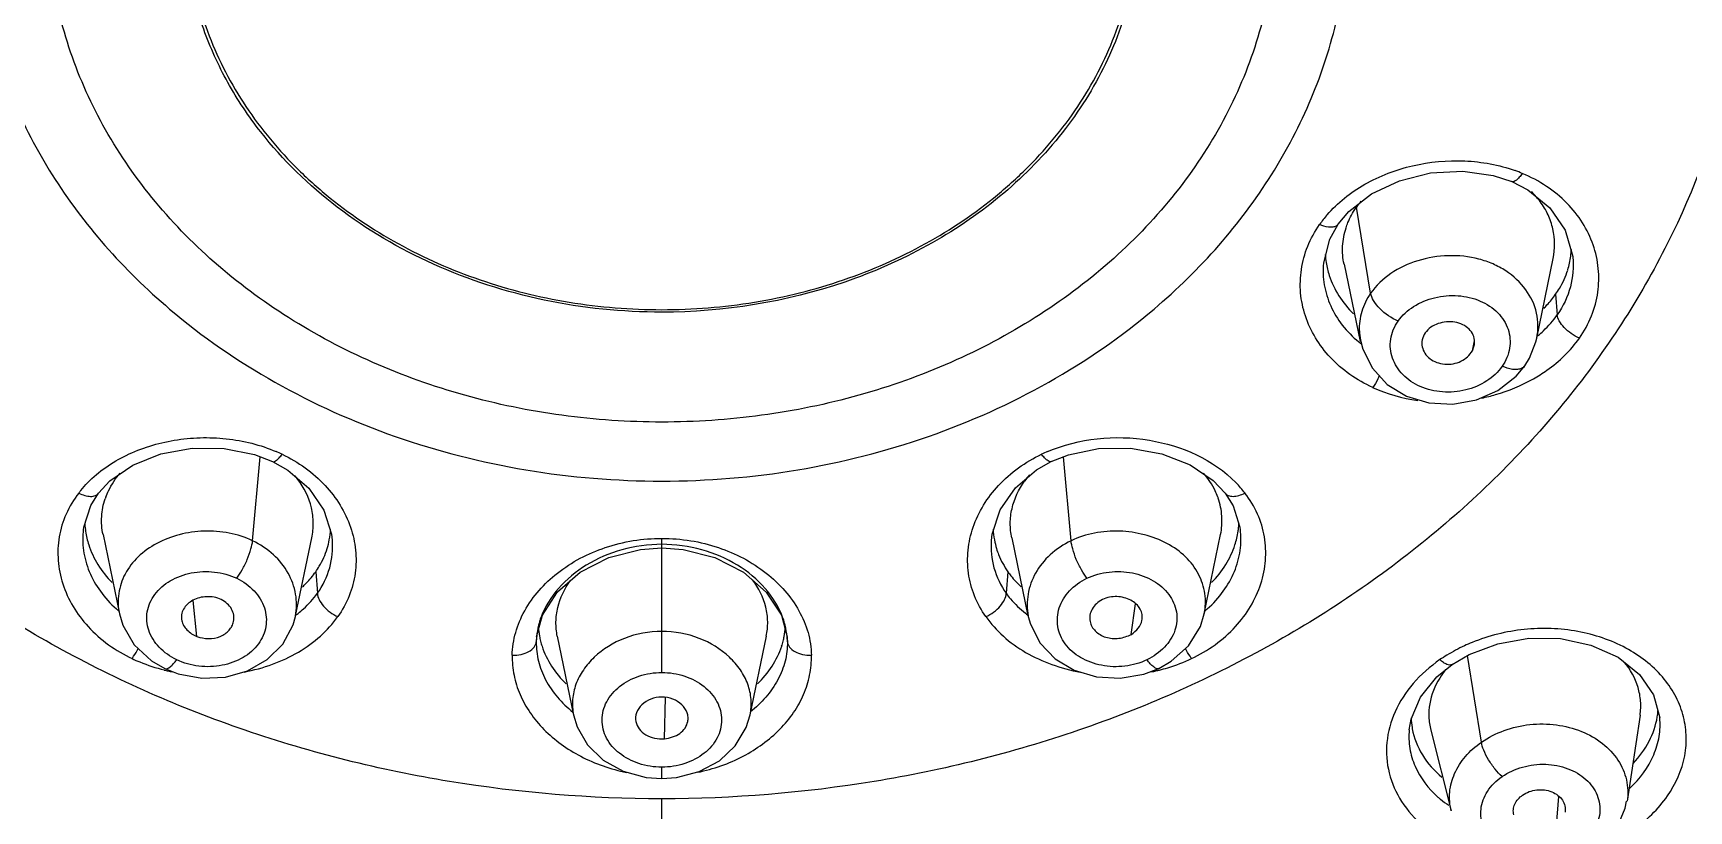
# Model space of a CAD drawing. Extents: x 0 to 1239, y 0 to 509.
# Drawn here: x 102.96 to 130.68, y 217.69 to 230.72 of the extents above; entities that cross this region are included whole.
import ezdxf

# ---------------------------------------------------------------- set-up
doc = ezdxf.new("R2010")
doc.units = 0
doc.header["$LTSCALE"] = 10
doc.header["$MEASUREMENT"] = 0
doc.layers.get('0').update_dxf_attribs({"linetype": 'CONTINUOUS'})

msp = doc.modelspace()

# ---------------------------------------------------------------- linework, layer by layer
at = {"color": 7, "linetype": 'Continuous'}
for p, q in [((127.718, 228.231), (127.718, 228.231)), ((124.672, 227.267), (124.811, 227.516)), ((124.811, 227.516), (124.811, 227.516)), ((124.57, 226.868), (124.672, 227.267)), ((124.566, 226.868), (124.566, 226.866)), ((124.91, 226.848), (125.181, 225.551)), ((128.137, 225.607), (128.411, 226.941)), ((128.739, 226.976), (128.74, 226.965)), ((127.06, 225.395), (127.093, 225.562)), ((127.06, 225.395), (127.09, 225.484)), ((106.665, 223.662), (106.967, 223.544)), ((120.008, 223.544), (120.296, 223.657)), ((103.925, 222.806), (104.056, 223.013)), ((104.056, 223.013), (104.056, 223.013)), ((122.919, 223.013), (122.919, 223.013)), ((122.919, 223.013), (123.053, 222.799)), ((103.81, 222.446), (103.925, 222.806)), ((123.053, 222.799), (123.165, 222.443)), ((103.8, 222.399), (103.797, 222.367)), ((103.804, 222.399), (103.81, 222.446)), ((123.165, 222.443), (123.171, 222.399)), ((123.178, 222.367), (123.175, 222.399)), ((104.131, 222.32), (104.405, 220.993)), ((107.356, 220.959), (107.627, 222.265)), ((119.347, 222.265), (119.618, 220.96)), ((122.57, 220.992), (122.844, 222.32)), ((105.701, 220.613), (105.641, 221.219)), ((111.39, 220.608), (111.487, 220.973)), ((115.489, 220.97), (115.584, 220.608)), ((121.348, 220.649), (121.418, 221.162)), ((107.351, 220.949), (107.353, 220.96)), ((119.622, 220.96), (119.624, 220.949)), ((111.39, 220.608), (111.386, 220.525)), ((111.391, 220.612), (111.39, 220.608)), ((111.737, 220.618), (112.01, 219.299)), ((114.965, 219.3), (115.238, 220.618)), ((115.584, 220.608), (115.584, 220.612)), ((115.589, 220.525), (115.584, 220.608)), ((126.466, 219.937), (126.72, 220.145)), ((126.72, 220.145), (127.008, 220.313)), ((126.72, 220.145), (126.72, 220.145)), ((105.165, 220.078), (105.165, 220.078)), ((121.561, 219.983), (121.81, 220.078)), ((121.81, 220.078), (121.809, 220.078)), ((113.531, 218.899), (113.547, 219.59)), ((126.002, 219.05), (126.002, 219.049)), ((126.363, 219.048), (126.706, 217.694)), ((129.867, 219.296), (129.651, 217.855)), ((130.198, 219.253), (130.198, 219.256))]:
    msp.add_line(p, q, dxfattribs=at)
at = {"color": 9, "linetype": 'Continuous'}
for p, q in [((125.356, 226.361), (125.118, 227.803)), ((128.454, 226.344), (128.481, 226)), ((106.635, 222.216), (106.762, 223.624)), ((120.34, 222.216), (120.213, 223.624)), ((113.487, 222.157), (113.487, 222.257)), ((113.487, 220.012), (113.487, 222.157)), ((107.692, 221.697), (107.72, 221.337)), ((119.283, 221.697), (119.255, 221.337)), ((111.396, 220.635), (111.386, 220.525)), ((115.579, 220.635), (115.589, 220.525)), ((127.21, 218.845), (126.98, 220.297)), ((113.487, 218.234), (113.487, 218.425)), ((128.466, 217.448), (128.509, 217.937)), ((113.487, 214.037), (113.487, 217.897))]:
    msp.add_line(p, q, dxfattribs=at)
at = {"color": 7, "linetype": 'Continuous'}
for points in [[(124.811, 227.516), (124.993, 227.732), (125.369, 228.025), (125.837, 228.246), (126.36, 228.377), (126.898, 228.406), (127.408, 228.333), (127.718, 228.231)], [(127.718, 228.231), (127.989, 228.093), (128.356, 227.794), (128.614, 227.417), (128.739, 226.976)], [(125.185, 225.573), (125.224, 225.425), (125.385, 225.104), (125.633, 224.835), (125.956, 224.637), (126.332, 224.525), (126.73, 224.504), (127.126, 224.575), (127.488, 224.734)], [(127.939, 225.147), (128.015, 225.272), (128.124, 225.55), (128.137, 225.608)], [(127.488, 224.734), (127.793, 224.972), (127.939, 225.147)], [(104.056, 223.013), (104.246, 223.218), (104.629, 223.482), (105.101, 223.671), (105.625, 223.768), (106.16, 223.764), (106.665, 223.662)], [(120.296, 223.657), (120.8, 223.763), (121.335, 223.769), (121.859, 223.675), (122.333, 223.489), (122.72, 223.226), (122.919, 223.013)], [(106.967, 223.544), (107.226, 223.397), (107.574, 223.097), (107.826, 222.729), (107.955, 222.326), (107.967, 222.224)], [(119.007, 222.223), (119.02, 222.329), (119.152, 222.734), (119.407, 223.104), (119.759, 223.403), (120.008, 223.544)], [(111.487, 220.973), (111.74, 221.36), (112.122, 221.692), (112.6, 221.937), (113.13, 222.073), (113.487, 222.099)], [(113.487, 222.099), (113.846, 222.073), (114.377, 221.937), (114.855, 221.691), (115.237, 221.358), (115.489, 220.97)], [(104.404, 220.994), (104.462, 220.801), (104.654, 220.475), (104.94, 220.209), (105.165, 220.078)], [(121.809, 220.078), (122.017, 220.198), (122.304, 220.457), (122.505, 220.781), (122.57, 220.992)], [(105.165, 220.078), (105.391, 219.991), (105.783, 219.918), (106.179, 219.934), (106.551, 220.04), (106.879, 220.226), (107.142, 220.486), (107.312, 220.807), (107.351, 220.949)], [(119.624, 220.949), (119.658, 220.819), (119.821, 220.502), (120.075, 220.242), (120.394, 220.052), (120.763, 219.94), (121.161, 219.916), (121.561, 219.983)], [(127.008, 220.313), (127.487, 220.493), (128.007, 220.586), (128.537, 220.579), (129.044, 220.468), (129.498, 220.265), (129.856, 219.98), (130.092, 219.636), (130.198, 219.253)], [(126.002, 219.05), (126.034, 219.231), (126.192, 219.597), (126.466, 219.937)], [(112.009, 219.3), (112.07, 219.1), (112.245, 218.798), (112.507, 218.544), (112.841, 218.359), (113.224, 218.254), (113.487, 218.234)], [(113.487, 218.234), (113.732, 218.252), (114.114, 218.352), (114.451, 218.532), (114.718, 218.784), (114.901, 219.091), (114.965, 219.302)], [(129.098, 217.006), (129.26, 217.137), (129.485, 217.418), (129.619, 217.742), (129.642, 217.857)]]:
    msp.add_lwpolyline(points, dxfattribs=at)
at = {"color": 9, "linetype": 'Continuous'}
for centre, radius, start, end in [((126.885, 225.931), 2.638, 67.4809, 70.2846), ((126.263, 226.262), 2.161, 139.18, 144.6642), ((126.19, 225.772), 1.024, 182.3078, 191.1768), ((126.279, 226.937), 1.785, 231.0976, 231.6645), ((126.289, 226.95), 1.802, 231.6651, 232.5993), ((126.893, 227.174), 1.978, 309.32, 309.739), ((126.534, 227.353), 2.813, 245.9995, 262.0574), ((105.976, 221.245), 2.681, 64.5366, 66.8613), ((121.07, 221.064), 2.875, 113.0199, 115.1948), ((121.688, 221.807), 1.977, 37.6852, 44.3758), ((106.269, 222.437), 1.826, 306.8791, 308.146), ((120.706, 222.438), 1.826, 231.8173, 233.1119), ((128.161, 217.799), 2.931, 114.9046, 121.4078), ((128.181, 217.757), 2.979, 112.2096, 114.9125), ((128.095, 217.909), 2.804, 121.4371, 124.2732), ((105.868, 222.938), 2.972, 256.1417, 257.3606), ((105.874, 222.963), 2.998, 257.3618, 258.7064), ((121.101, 222.963), 2.998, 281.2455, 282.7208), ((121.108, 222.935), 2.969, 282.7223, 283.8525)]:
    msp.add_arc(centre, radius, start, end, dxfattribs=at)
at = {"color": 7, "linetype": 'Continuous'}
for centre, radius, start, end in [((126.277, 226.992), 1.414, 139.9676, 145.0177), ((127.005, 227.001), 1.488, 43.9073, 45.3321), ((127.046, 227.04), 1.432, 36.6641, 43.9282), ((126.253, 227.01), 1.384, 145.0592, 145.6389), ((127.337, 227.17), 1.383, 352.2015, 356.785), ((125.993, 227.098), 1.4, 183.5362, 189.113), ((126.031, 227.104), 1.438, 189.1393, 197.9778), ((127.321, 227.173), 1.4, 342.4389, 352.1798), ((106.247, 222.381), 1.435, 36.9911, 40.0141), ((120.747, 222.371), 1.455, 139.3714, 144.4799), ((105.275, 222.544), 1.171, 159.7927, 161.207), ((121.676, 222.54), 1.193, 19.1225, 19.929), ((105.192, 222.582), 1.369, 182.6633, 187.3814), ((105.212, 222.584), 1.39, 187.3741, 188.663), ((105.256, 222.592), 1.434, 188.7112, 197.8993), ((106.604, 222.479), 1.339, 349.2976, 357.0067), ((120.369, 222.478), 1.337, 182.9166, 190.6819), ((121.717, 222.593), 1.436, 342.038, 351.294), ((121.76, 222.585), 1.393, 351.3416, 352.6344), ((121.779, 222.583), 1.374, 352.6277, 357.2992), ((106.609, 222.479), 1.334, 342.8631, 349.284), ((120.358, 222.476), 1.325, 190.6971, 197.1511), ((112.644, 220.845), 1.226, 182.6996, 183.5172), ((112.671, 220.847), 1.253, 183.5414, 190.4228), ((112.724, 220.475), 1.342, 159.8343, 163.0535), ((114.249, 220.475), 1.343, 16.9532, 20.1416), ((114.302, 220.846), 1.256, 349.4497, 356.5211), ((112.706, 220.853), 1.289, 190.4117, 194.2465), ((112.731, 220.859), 1.315, 194.2474, 198.1042), ((114.252, 220.856), 1.306, 341.8884, 345.786), ((114.273, 220.851), 1.285, 345.7874, 349.4596), ((127.759, 219.148), 1.465, 141.5213, 148.3496), ((128.914, 219.473), 1.258, 350.6048, 355.2321), ((128.937, 219.47), 1.235, 355.2458, 355.7732), ((127.287, 219.303), 1.256, 182.3842, 189.7935), ((127.296, 219.304), 1.264, 189.7898, 190.7413)]:
    msp.add_arc(centre, radius, start, end, dxfattribs=at)
at = {"color": 9, "linetype": 'Continuous'}
for points, start_tangent, end_tangent in [([(113.487, 268.538), (106.287, 267.983), (99.335, 266.337), (92.872, 263.657), (89.894, 261.957), (87.119, 260.035), (82.277, 255.597), (78.511, 250.495), (75.952, 244.906), (74.688, 239.022), (74.763, 233.047), (76.174, 227.186), (78.872, 221.641), (82.765, 216.605), (87.717, 212.251), (93.559, 208.728), (100.088, 206.159), (107.079, 204.632)], (-1, 0), (0.990632, -0.136562)), ([(119.895, 204.632), (126.887, 206.159), (133.416, 208.728), (139.258, 212.251), (144.21, 216.605), (148.103, 221.641), (150.801, 227.186), (152.212, 233.047), (152.287, 239.022), (151.023, 244.906), (148.464, 250.495), (144.698, 255.597), (139.855, 260.035), (137.081, 261.957), (134.103, 263.657), (127.639, 266.337), (120.688, 267.983), (113.487, 268.538)], (0.990632, 0.136562), (-1, 0)), ([(113.487, 268.129), (106.359, 267.58), (99.476, 265.951), (93.076, 263.298), (90.128, 261.615), (87.381, 259.713), (82.585, 255.32), (78.855, 250.27), (76.319, 244.737), (75.066, 238.912), (75.137, 232.996), (76.53, 227.193), (79.198, 221.703), (83.048, 216.715), (87.948, 212.401), (93.729, 208.91), (100.191, 206.363), (107.111, 204.847)], (-1, 0), (0.990541, -0.137215)), ([(119.824, 204.842), (126.749, 206.353), (133.216, 208.896), (139.002, 212.384), (143.908, 216.696), (147.764, 221.683), (150.438, 227.174), (151.836, 232.978), (151.911, 238.896), (150.66, 244.724), (148.126, 250.259), (144.397, 255.312), (139.601, 259.708), (136.854, 261.611), (133.905, 263.295), (127.503, 265.949), (120.619, 267.579), (113.487, 268.129)], (0.990658, 0.136371), (-1, 0)), ([(113.487, 217.897), (109.931, 218.187), (106.512, 219.044), (103.36, 220.436), (101.924, 221.316), (100.598, 222.309), (98.331, 224.592), (96.647, 227.196), (95.609, 230.022), (95.259, 232.96), (95.609, 235.899), (96.647, 238.725), (98.331, 241.329), (100.598, 243.611), (101.924, 244.604), (103.36, 245.485), (106.512, 246.877), (109.931, 247.734), (113.487, 248.023)], (-1, 0), (1, 0)), ([(131.715, 232.96), (131.365, 230.022), (130.328, 227.197), (128.644, 224.592), (126.377, 222.31), (123.615, 220.436), (120.463, 219.044), (117.044, 218.187), (113.487, 217.897)], (0, -1), (-1, 0)), ([(124.628, 227.674), (124.916, 227.952), (125.258, 228.185), (126.059, 228.496), (126.932, 228.577), (127.775, 228.415)], (0.653502, 0.756925), (0.941334, -0.337475)), ([(127.895, 228.368), (127.845, 228.302), (127.797, 228.255), (127.718, 228.231)], (-0.553191, -0.833054), (-0.923574, 0.383421)), ([(128.851, 225.61), (129.054, 225.982), (129.16, 226.377), (129.168, 226.778), (129.082, 227.171), (128.904, 227.539), (128.642, 227.871), (128.301, 228.151), (127.895, 228.368)], (0.573685, 0.819076), (-0.919567, 0.392933)), ([(125.39, 224.783), (124.679, 225.289), (124.264, 225.982), (124.184, 226.367), (124.197, 226.76), (124.302, 227.147), (124.501, 227.512)], (-0.909227, 0.416301), (0.572087, 0.820193)), ([(124.811, 227.516), (124.764, 227.479), (124.712, 227.467), (124.649, 227.468), (124.501, 227.512)], (-0.571382, -0.820684), (-0.914055, 0.40559)), ([(124.566, 226.866), (124.58, 226.501), (124.687, 226.15), (124.882, 225.827), (125.157, 225.547)], (-0.093046, -0.995662), (0.778214, -0.627999)), ([(128.137, 225.608), (128.135, 226.029), (127.953, 226.42), (127.619, 226.735), (127.405, 226.851), (127.169, 226.933), (126.657, 226.989), (126.146, 226.905), (125.693, 226.689), (125.356, 226.361)], (0.200427, 0.979709), (-0.572757, -0.819725)), ([(128.74, 226.965), (128.701, 226.47), (128.481, 226)], (0.097942, -0.995192), (-0.572722, -0.81975)), ([(125.356, 226.361), (125.207, 226.055), (125.166, 225.73)], (-0.572705, -0.819762), (0.039683, -0.999212)), ([(125.815, 225.894), (125.51, 226.104), (125.403, 226.241), (125.356, 226.361)], (-0.917482, 0.397778), (-0.162985, 0.986629)), ([(125.815, 225.894), (126.075, 226.139), (126.428, 226.287), (126.819, 226.32), (127.189, 226.231), (127.484, 226.034), (127.657, 225.757), (127.683, 225.442), (127.558, 225.138)], (0.572727, 0.819746), (-0.572707, -0.81976)), ([(128.158, 225.652), (128.249, 225.733), (128.481, 226)], (0.768961, 0.639295), (0.57269, 0.819772)), ([(128.851, 225.61), (128.597, 225.787), (128.515, 225.898), (128.481, 226)], (-0.918535, 0.395339), (-0.077378, 0.997002)), ([(127.558, 225.138), (127.299, 224.892), (126.948, 224.742), (126.558, 224.709), (126.188, 224.799), (125.895, 224.998), (125.722, 225.276), (125.692, 225.59), (125.815, 225.894)], (-0.572708, -0.81976), (0.572728, 0.819746)), ([(128.081, 224.928), (128.308, 225.071), (128.851, 225.61)], (0.87066, 0.491885), (0.571879, 0.820338)), ([(127.939, 225.147), (127.88, 225.101), (127.815, 225.085), (127.734, 225.087), (127.558, 225.138)], (-0.572728, -0.819745), (-0.917493, 0.397753)), ([(125.502, 224.979), (125.477, 224.926), (125.39, 224.783)], (-0.402432, -0.91545), (-0.591977, -0.805955)), ([(127.218, 224.606), (127.446, 224.663), (128.081, 224.928)], (0.978707, 0.205261), (0.87066, 0.491885)), ([(103.874, 223.19), (104.518, 223.647), (105.323, 223.9), (105.756, 223.942), (106.194, 223.925), (107.03, 223.71)], (0.699479, 0.714653), (0.919517, -0.393049)), ([(119.946, 223.71), (121.652, 223.9), (123.101, 223.19)], (0.920357, 0.391079), (0.6991, -0.715023)), ([(106.967, 223.544), (107.035, 223.564), (107.08, 223.605), (107.129, 223.665)], (0.903144, -0.429338), (0.588645, 0.808391)), ([(107.129, 223.665), (107.851, 223.141), (108.275, 222.442), (108.359, 222.06), (108.352, 221.674), (108.252, 221.297), (108.062, 220.946)], (0.902307, -0.431095), (-0.574124, -0.818768)), ([(118.913, 220.946), (118.722, 221.297), (118.623, 221.674), (118.616, 222.06), (118.7, 222.442), (119.124, 223.141), (119.846, 223.665)], (-0.577534, 0.816367), (0.90265, 0.430375)), ([(120.008, 223.544), (119.939, 223.564), (119.895, 223.605), (119.846, 223.665)], (-0.903175, -0.429273), (-0.588579, 0.80844)), ([(103.723, 223.016), (103.758, 223.061), (103.874, 223.19)], (0.608816, 0.793311), (0.699479, 0.714653)), ([(103.723, 223.016), (103.513, 222.662), (103.397, 222.281), (103.38, 221.887), (103.457, 221.497), (103.881, 220.78), (104.617, 220.244)], (-0.598476, -0.801141), (0.902903, -0.429845)), ([(103.723, 223.016), (103.827, 222.975), (103.923, 222.96), (104.002, 222.973), (104.056, 223.013)], (0.893024, -0.450008), (0.607189, 0.794557)), ([(122.358, 220.244), (123.093, 220.78), (123.517, 221.497), (123.595, 221.888), (123.577, 222.281), (123.462, 222.663), (123.252, 223.016)], (0.902288, 0.431134), (-0.600683, 0.799487)), ([(122.919, 223.013), (122.973, 222.974), (123.052, 222.96), (123.148, 222.975), (123.252, 223.016)], (0.607241, -0.794518), (0.893024, 0.450008)), ([(103.797, 222.367), (103.811, 222.009), (103.919, 221.659), (104.114, 221.332), (104.392, 221.043)], (-0.092937, -0.995672), (0.767447, -0.641112)), ([(106.635, 222.216), (106.242, 222.345), (105.822, 222.378), (105.408, 222.318), (105.031, 222.171), (104.718, 221.947), (104.501, 221.66), (104.394, 221.333), (104.404, 220.994)], (-0.902557, 0.430571), (0.202275, -0.979329)), ([(122.57, 220.993), (122.58, 221.332), (122.474, 221.659), (122.257, 221.947), (121.945, 222.171), (121.567, 222.317), (121.153, 222.378), (120.733, 222.345), (120.34, 222.216)], (0.201354, 0.979519), (-0.902561, -0.430561)), ([(122.583, 221.043), (122.86, 221.332), (123.056, 221.659), (123.164, 222.009), (123.178, 222.367)], (0.767097, 0.641532), (-0.092961, 0.99567)), ([(106.37, 221.588), (106.46, 221.729), (106.546, 221.905), (106.608, 222.079), (106.635, 222.216)], (0.593558, 0.804791), (0.089808, 0.995959)), ([(107.353, 220.96), (107.355, 221.324), (107.23, 221.674), (106.985, 221.982), (106.635, 222.216)], (0.186488, 0.982457), (-0.902521, 0.430645)), ([(107.72, 221.337), (107.926, 221.765), (107.972, 222.224)], (0.579903, 0.814686), (-0.072189, 0.997391)), ([(110.982, 220.299), (111.04, 220.68), (111.191, 221.045), (111.739, 221.675), (112.541, 222.103), (113.487, 222.257)], (0.019896, 0.999802), (1, -0.000237)), ([(113.487, 222.257), (113.971, 222.218), (114.434, 222.103), (115.235, 221.675), (115.547, 221.38), (115.783, 221.045), (115.935, 220.68), (115.992, 220.299)], (0.999988, -0.004981), (0.026368, -0.999652)), ([(119.003, 222.224), (119.049, 221.764), (119.255, 221.337)], (-0.072162, -0.997393), (0.579907, -0.814683)), ([(120.34, 222.216), (119.99, 221.982), (119.745, 221.674), (119.62, 221.324), (119.622, 220.96)], (-0.902526, -0.430635), (0.186089, -0.982533)), ([(120.605, 221.588), (120.515, 221.729), (120.428, 221.905), (120.367, 222.079), (120.34, 222.216)], (-0.593558, 0.804791), (-0.089808, 0.995959)), ([(105.364, 220.224), (105.07, 220.435), (104.897, 220.717), (104.865, 220.871), (104.872, 221.027), (104.917, 221.178), (104.999, 221.318), (105.257, 221.546), (105.608, 221.677), (105.998, 221.693), (106.37, 221.588)], (-0.90255, 0.430585), (0.902541, -0.430603)), ([(106.37, 221.588), (106.662, 221.376), (106.832, 221.093), (106.857, 220.783), (106.732, 220.491), (106.476, 220.262), (106.125, 220.131), (105.735, 220.117), (105.364, 220.224)], (0.902541, -0.430603), (-0.90255, 0.430585)), ([(121.611, 220.224), (121.24, 220.117), (120.85, 220.131), (120.499, 220.262), (120.242, 220.491), (120.118, 220.783), (120.143, 221.093), (120.312, 221.376), (120.605, 221.588)], (-0.902533, -0.430621), (0.902541, 0.430603)), ([(120.605, 221.588), (120.977, 221.693), (121.367, 221.677), (121.717, 221.546), (121.976, 221.318), (122.103, 221.027), (122.078, 220.717), (121.905, 220.435), (121.611, 220.224)], (0.902541, 0.430603), (-0.902533, -0.430621)), ([(107.397, 221.001), (107.488, 221.078), (107.72, 221.337)], (0.786413, 0.6177), (0.579897, 0.81469)), ([(107.72, 221.337), (107.748, 221.233), (107.822, 221.123), (107.932, 221.022), (108.062, 220.946)], (0.025777, -0.999668), (0.911627, -0.411018)), ([(118.913, 220.946), (119.153, 221.123), (119.227, 221.233), (119.255, 221.337)], (0.911627, 0.411018), (0.025777, 0.999668)), ([(119.255, 221.337), (119.324, 221.247), (119.577, 221.002)], (0.57991, -0.81468), (0.786017, -0.618205)), ([(106.493, 220.019), (106.969, 220.149), (107.401, 220.352), (107.771, 220.621), (108.062, 220.946)], (0.982581, 0.185833), (0.582848, 0.812581)), ([(113.487, 220.698), (112.862, 220.583), (112.355, 220.266), (112.173, 220.052), (112.049, 219.813), (111.993, 219.558), (112.009, 219.3)], (-1, -0.000037), (0.201135, -0.979564)), ([(114.965, 219.302), (114.982, 219.56), (114.926, 219.815), (114.802, 220.053), (114.619, 220.267), (114.113, 220.583), (113.487, 220.698)], (0.201038, 0.979583), (-1, 0.000048)), ([(118.913, 220.946), (119.206, 220.619), (119.579, 220.348), (120.016, 220.146), (120.495, 220.016)], (0.585088, -0.81097), (0.983398, -0.181462)), ([(129.752, 217.379), (130.326, 217.944), (130.615, 218.617), (130.639, 218.966), (130.584, 219.309), (130.45, 219.636), (130.243, 219.937), (129.63, 220.419), (128.825, 220.697), (127.928, 220.731), (127.055, 220.514)], (0.822484, 0.568788), (-0.925801, -0.37801)), ([(104.617, 220.244), (104.643, 220.282), (104.72, 220.414)], (0.595072, 0.803672), (0.449349, 0.893357)), ([(110.982, 220.299), (111.132, 220.314), (111.26, 220.361), (111.349, 220.435), (111.386, 220.525)], (0.999789, -0.020565), (0.087267, 0.996185)), ([(111.386, 220.525), (111.421, 220.201), (111.541, 219.89), (111.996, 219.349)], (-0.022351, -0.99975), (0.780338, -0.625358)), ([(115.589, 220.525), (115.552, 220.201), (115.43, 219.89), (114.971, 219.351)], (0.022318, -0.999751), (-0.781668, -0.623695)), ([(115.589, 220.525), (115.626, 220.435), (115.715, 220.361), (115.843, 220.314), (115.992, 220.299)], (0.087267, -0.996185), (0.999789, 0.020566)), ([(104.617, 220.244), (104.746, 220.187), (105.156, 220.053)], (0.902794, -0.430072), (0.970889, -0.239528)), ([(105.165, 220.078), (105.252, 220.104), (105.307, 220.155), (105.364, 220.224)], (0.902663, -0.430349), (0.593541, 0.804804)), ([(110.982, 220.299), (111.013, 219.967), (111.113, 219.643), (111.282, 219.338), (111.513, 219.059), (112.129, 218.608), (112.897, 218.338)], (-0.009401, -0.999956), (0.980631, -0.195863)), ([(114.086, 218.34), (114.851, 218.611), (115.464, 219.062), (115.694, 219.34), (115.862, 219.645), (115.962, 219.968), (115.992, 220.299)], (0.980039, 0.198806), (-0.011536, 0.999933)), ([(121.809, 220.078), (121.723, 220.104), (121.667, 220.155), (121.611, 220.224)], (-0.902729, -0.430209), (-0.593582, 0.804773)), ([(121.818, 220.052), (121.958, 220.091), (122.358, 220.244)], (0.970914, 0.239429), (0.90218, 0.431361)), ([(122.358, 220.244), (122.332, 220.282), (122.255, 220.413)], (-0.595118, 0.803638), (-0.450118, 0.892969)), ([(126.516, 220.226), (126.069, 219.825), (125.766, 219.352), (125.628, 218.841), (125.667, 218.329), (125.875, 217.85), (126.239, 217.439), (126.735, 217.124), (127.327, 216.924)], (-0.818796, -0.574084), (0.976907, -0.213663)), ([(126.72, 220.145), (126.633, 220.147), (126.575, 220.179), (126.516, 220.226)], (-0.822278, -0.569086), (-0.742486, 0.669861)), ([(113.487, 218.425), (113.103, 218.486), (112.778, 218.658), (112.562, 218.914), (112.487, 219.217), (112.564, 219.519), (112.781, 219.776), (113.104, 219.95), (113.487, 220.012)], (-1, -0.000018), (1, 0)), ([(113.487, 220.012), (113.871, 219.95), (114.194, 219.776), (114.411, 219.519), (114.488, 219.217), (114.413, 218.915), (114.197, 218.658), (113.871, 218.486), (113.487, 218.425)], (1, 0), (-1, -0.000018)), ([(126.002, 219.049), (126.013, 218.739), (126.101, 218.442), (126.483, 217.925)], (-0.091718, -0.995785), (0.756511, -0.653981)), ([(127.21, 218.845), (127.591, 219.039), (128.023, 219.139), (128.467, 219.134), (128.885, 219.024), (129.239, 218.821), (129.497, 218.542), (129.638, 218.212), (129.652, 217.859)], (0.821697, 0.569925), (-0.148614, -0.988895)), ([(129.697, 218.073), (130.096, 218.633), (130.187, 218.941), (130.198, 219.253)], (0.727017, 0.686619), (-0.092492, 0.995713)), ([(126.705, 217.696), (126.68, 218.009), (126.762, 218.319), (126.943, 218.604), (127.21, 218.845)], (-0.245444, 0.969411), (0.821856, 0.569696)), ([(127.557, 218.268), (127.442, 218.391), (127.331, 218.549), (127.249, 218.711), (127.21, 218.845)], (-0.742142, 0.670242), (-0.156759, 0.987637)), ([(127.557, 218.268), (127.899, 218.427), (128.287, 218.474), (128.66, 218.4), (128.962, 218.219), (129.148, 217.957), (129.188, 217.808), (129.191, 217.654), (129.086, 217.355), (128.843, 217.107)], (0.821783, 0.5698), (-0.821772, -0.569817)), ([(128.843, 217.107), (128.112, 216.906), (127.739, 216.98), (127.435, 217.16), (127.247, 217.421), (127.207, 217.57), (127.204, 217.723), (127.313, 218.021), (127.557, 218.268)], (-0.821772, -0.569817), (0.821783, 0.5698)), ([(126.483, 217.925), (126.526, 217.889), (126.666, 217.788)], (0.756511, -0.653981), (0.838893, -0.544297))]:
    msp.add_spline(points, degree=3, dxfattribs=dict(at, start_tangent=start_tangent, end_tangent=end_tangent))
at = {"color": 7, "linetype": 'Continuous'}
for points, start_tangent, end_tangent in [([(113.487, 242.242), (110.165, 241.837), (107.126, 240.656), (105.794, 239.804), (104.628, 238.801), (103.651, 237.668), (102.885, 236.429), (102.346, 235.111), (102.045, 233.742), (101.99, 232.351), (102.18, 230.969), (102.613, 229.624), (103.278, 228.346), (104.162, 227.162), (105.246, 226.097)], (-1, 0), (0.76261, -0.646859)), ([(121.729, 226.097), (122.813, 227.162), (123.697, 228.346), (124.362, 229.624), (124.795, 230.969), (124.985, 232.351), (124.929, 233.742), (124.629, 235.111), (124.09, 236.429), (123.323, 237.668), (122.347, 238.801), (121.18, 239.804), (119.849, 240.656), (116.81, 241.837), (113.487, 242.242)], (0.76261, 0.646859), (-1, 0)), ([(113.487, 224.204), (111.815, 224.317), (110.188, 224.653), (108.648, 225.203), (107.237, 225.953), (105.992, 226.883), (104.947, 227.967), (104.129, 229.178), (103.56, 230.482), (103.255, 231.845), (103.223, 233.231), (103.463, 234.603), (103.971, 235.925), (104.731, 237.16), (105.725, 238.278), (106.925, 239.246), (108.3, 240.041)], (-1, 0), (0.900579, 0.434692)), ([(118.675, 240.041), (120.05, 239.246), (121.25, 238.278), (122.244, 237.161), (123.004, 235.925), (123.512, 234.603), (123.752, 233.231), (123.72, 231.845), (123.415, 230.482), (122.846, 229.178), (122.028, 227.967), (120.983, 226.883), (119.738, 225.953), (118.327, 225.203), (116.787, 224.653), (115.159, 224.317), (113.487, 224.204)], (0.90058, -0.43469), (-1, 0)), ([(106.773, 229.061), (106.22, 229.892), (105.816, 230.781), (105.57, 231.709), (105.487, 232.655)], (-0.61697, 0.786987), (-0.000057, 1)), ([(105.537, 232.655), (105.576, 232.011), (105.69, 231.374), (105.88, 230.748), (106.143, 230.141), (106.476, 229.558), (106.877, 229.006), (107.342, 228.488), (107.866, 228.01), (109.071, 227.193), (110.445, 226.586), (111.18, 226.369), (111.936, 226.212), (113.487, 226.086), (115.038, 226.212), (115.795, 226.369), (116.53, 226.586), (117.904, 227.193), (119.109, 228.01), (119.633, 228.488), (120.098, 229.006), (120.499, 229.559), (120.832, 230.141), (121.095, 230.748), (121.285, 231.374), (121.399, 232.011), (121.437, 232.655)], (0.000001, -1), (-0.000001, 1)), ([(121.487, 232.655), (121.334, 231.366), (120.878, 230.126), (120.139, 228.983), (119.144, 227.981), (117.932, 227.159), (116.549, 226.548), (113.487, 226.044)], (-0.000001, -1), (-1, 0)), ([(113.487, 226.044), (111.516, 226.248), (109.666, 226.847), (108.052, 227.804), (106.773, 229.061)], (-1, 0), (-0.61697, 0.786987)), ([(124.945, 227.457), (124.976, 227.543), (125.11, 227.791)], (0.308946, 0.95108), (0.564404, 0.825498)), ([(128.412, 226.941), (128.408, 227.437), (128.327, 227.675), (128.194, 227.895)], (0.201302, 0.979529), (-0.596143, 0.802878)), ([(124.911, 226.848), (124.887, 227.152), (124.945, 227.457)], (-0.204232, 0.978922), (0.308946, 0.95108)), ([(124.663, 226.66), (124.824, 226.319), (125.07, 226.016)], (0.308323, -0.951282), (0.717217, -0.69685)), ([(128.454, 226.344), (128.517, 226.441), (128.656, 226.75)], (0.572705, 0.819761), (0.301571, 0.953444)), ([(128.255, 226.108), (128.309, 226.165), (128.454, 226.344)], (0.710111, 0.70409), (0.572705, 0.819761)), ([(105.245, 226.097), (107.01, 224.872), (109.025, 223.963), (111.212, 223.404), (113.487, 223.216)], (0.762637, -0.646827), (1, 0)), ([(113.487, 223.216), (115.763, 223.404), (117.95, 223.963), (119.965, 224.872), (121.729, 226.097)], (1, 0), (0.762637, 0.646827)), ([(126.269, 225.697), (126.22, 225.582), (126.22, 225.462)], (-0.572727, -0.819746), (0.205278, -0.978704)), ([(127.096, 225.548), (127.073, 225.662), (127.004, 225.76), (126.897, 225.834), (126.767, 225.876), (126.624, 225.882), (126.485, 225.852), (126.269, 225.697)], (0.001765, 0.999998), (-0.572727, -0.819746)), ([(126.22, 225.462), (126.265, 225.356), (126.348, 225.267), (126.462, 225.204), (126.596, 225.175), (126.737, 225.181), (126.869, 225.224), (126.979, 225.299), (127.06, 225.395)], (0.205278, -0.978704), (0.557788, 0.829984)), ([(127.09, 225.485), (127.096, 225.548)], (0.199977, 0.979801), (0.001765, 0.999998)), ([(104.177, 222.948), (104.222, 223.054), (104.419, 223.35)], (0.345398, 0.938456), (0.659969, 0.751293)), ([(107.627, 222.265), (107.651, 222.517), (107.62, 222.769), (107.393, 223.245)], (0.203509, 0.979073), (-0.601529, 0.798851)), ([(119.346, 222.265), (119.322, 222.509), (119.351, 222.754), (119.562, 223.217)], (-0.203887, 0.978994), (0.580627, 0.81417)), ([(122.797, 222.947), (122.753, 223.053), (122.557, 223.348)], (-0.340852, 0.940117), (-0.661345, 0.750082)), ([(104.131, 222.32), (104.108, 222.623), (104.167, 222.921)], (-0.205374, 0.978684), (0.322129, 0.946696)), ([(122.844, 222.32), (122.864, 222.628), (122.803, 222.931)], (0.201722, 0.979443), (-0.327585, 0.944822)), ([(103.891, 222.151), (104.045, 221.818), (104.281, 221.516)], (0.306778, -0.951781), (0.699033, -0.715089)), ([(107.692, 221.697), (107.752, 221.79), (107.883, 222.086)], (0.575051, 0.818118), (0.294681, 0.955596)), ([(113.487, 222.157), (112.817, 222.066), (112.222, 221.808), (111.756, 221.419), (111.465, 220.938)], (-1, 0.000083), (-0.34466, -0.938728)), ([(115.51, 220.937), (115.219, 221.419), (114.754, 221.808), (114.158, 222.066), (113.487, 222.157)], (-0.344263, 0.938873), (-1, -0.000022)), ([(119.091, 222.085), (119.127, 221.984), (119.283, 221.697)], (0.294959, -0.95551), (0.575044, -0.818123)), ([(122.693, 221.516), (122.929, 221.817), (123.083, 222.15)], (0.699206, 0.71492), (0.307837, 0.951439)), ([(107.469, 221.444), (107.531, 221.504), (107.692, 221.697)], (0.735468, 0.677559), (0.575041, 0.818125)), ([(111.737, 220.618), (111.715, 220.858), (111.745, 221.099), (111.957, 221.549)], (-0.197511, 0.980301), (0.59267, 0.805446)), ([(115.237, 220.618), (115.26, 220.862), (115.227, 221.106), (115.007, 221.562)], (0.202179, 0.979349), (-0.59945, 0.800412)), ([(119.283, 221.697), (119.332, 221.631), (119.505, 221.445)], (0.575061, -0.818111), (0.735517, -0.677506)), ([(106.108, 221.233), (105.867, 221.28), (105.634, 221.22), (105.478, 221.072), (105.446, 220.977), (105.449, 220.878)], (-0.902541, 0.430603), (0.201577, -0.979473)), ([(121.527, 220.881), (121.529, 220.98), (121.496, 221.074), (121.431, 221.157), (121.339, 221.221), (121.107, 221.281), (120.867, 221.233)], (0.210263, 0.977645), (-0.902541, -0.430603)), ([(106.317, 220.864), (106.319, 220.97), (106.283, 221.073), (106.211, 221.163), (106.108, 221.233)], (0.201669, 0.979454), (-0.902541, 0.430603)), ([(120.867, 221.233), (120.764, 221.163), (120.692, 221.073), (120.656, 220.971), (120.658, 220.865)], (-0.902541, -0.430603), (0.201599, -0.979468)), ([(105.449, 220.878), (105.48, 220.796), (105.536, 220.723), (105.701, 220.613)], (0.201577, -0.979473), (0.908749, -0.417344)), ([(105.701, 220.613), (105.898, 220.58), (106.092, 220.616), (106.174, 220.661), (106.241, 220.719), (106.29, 220.788), (106.317, 220.864)], (0.956008, -0.293341), (0.201669, 0.979454)), ([(111.441, 220.866), (111.424, 220.803), (111.391, 220.612)], (-0.291388, -0.956605), (-0.093517, -0.995618)), ([(115.584, 220.612), (115.551, 220.803), (115.534, 220.866)], (-0.093506, 0.995619), (-0.2915, 0.956571)), ([(120.658, 220.865), (120.689, 220.781), (120.746, 220.706), (120.825, 220.645), (120.922, 220.602), (121.14, 220.584), (121.349, 220.649)], (0.201599, -0.979468), (0.896104, 0.443845)), ([(121.349, 220.649), (121.464, 220.753), (121.527, 220.881)], (0.824538, 0.565806), (0.210263, 0.977645)), ([(111.481, 220.451), (111.641, 220.118), (111.888, 219.819)], (0.310649, -0.950525), (0.717552, -0.696505)), ([(115.087, 219.819), (115.333, 220.118), (115.494, 220.45)], (0.717439, 0.696621), (0.31079, 0.950479)), ([(129.867, 219.296), (129.876, 219.531), (129.833, 219.761), (129.604, 220.184)], (0.148496, 0.988913), (-0.641802, 0.766871)), ([(126.512, 219.917), (126.346, 219.487), (126.331, 219.266), (126.363, 219.048)], (-0.523671, -0.85192), (0.245438, -0.969412)), ([(113.487, 219.599), (113.302, 219.564), (113.153, 219.471), (113.065, 219.338), (113.053, 219.189)], (-1, 0), (0.203102, -0.979158)), ([(113.921, 219.189), (113.926, 219.264), (113.91, 219.338), (113.822, 219.471), (113.673, 219.564), (113.487, 219.599)], (0.199252, 0.979948), (-1, 0)), ([(113.053, 219.189), (113.109, 219.067), (113.218, 218.97), (113.367, 218.913), (113.531, 218.898)], (0.203102, -0.979158), (0.99991, 0.013432)), ([(113.531, 218.898), (113.668, 218.931), (113.789, 218.992), (113.876, 219.081), (113.921, 219.189)], (0.990359, 0.138527), (0.199252, 0.979948)), ([(126.053, 219.068), (126.223, 218.631), (126.55, 218.257)], (0.186373, -0.982479), (0.770354, -0.637617)), ([(129.754, 218.488), (130.019, 218.861), (130.156, 219.267)], (0.682707, 0.730692), (0.163037, 0.98662)), ([(127.753, 217.627), (127.746, 217.717), (127.77, 217.806), (127.9, 217.958)], (-0.245432, 0.969414), (0.821783, 0.569801)), ([(127.9, 217.958), (128.138, 218.045), (128.389, 218.013), (128.492, 217.954), (128.567, 217.873), (128.609, 217.777), (128.613, 217.673)], (0.821783, 0.569801), (-0.148045, -0.988981))]:
    msp.add_spline(points, degree=3, dxfattribs=dict(at, start_tangent=start_tangent, end_tangent=end_tangent))

doc.saveas('drawing.dxf')
